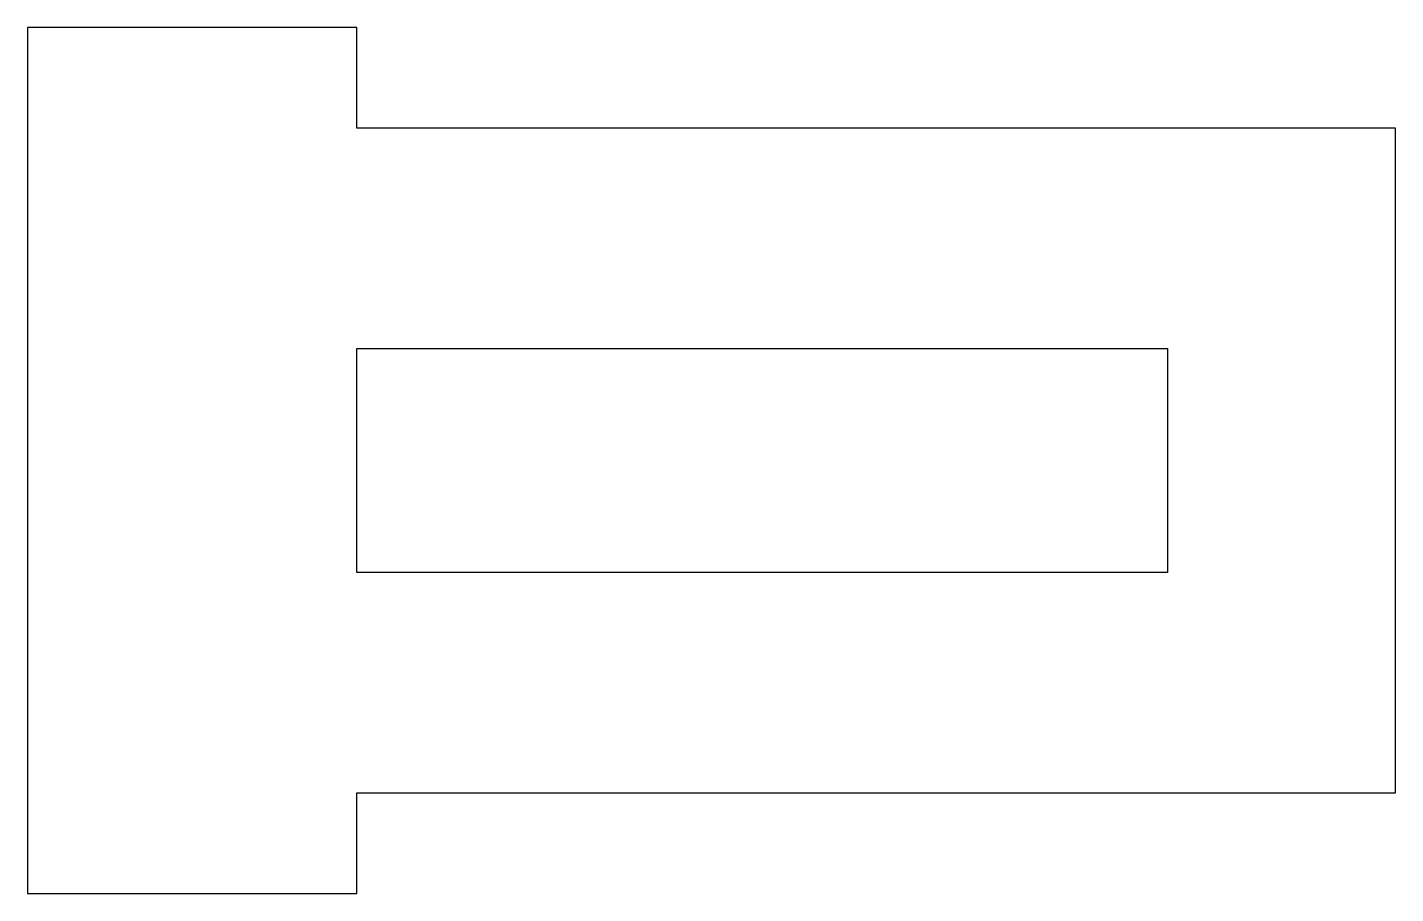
# Model space of a CAD drawing. Header units: millimetres. Extents: x -1.85 to 1.85, y -1.17 to 1.17.
import ezdxf

# ---------------------------------------------------------------- set-up
doc = ezdxf.new("R2010")
doc.units = ezdxf.units.MM
doc.layers.get('0').update_dxf_attribs({"linetype": 'CONTINUOUS'})

msp = doc.modelspace()

# ---------------------------------------------------------------- linework, layer by layer
for p, q in [((-0.9615, 1.1739), (-1.8547, 1.1739)), ((-1.8547, 1.1739), (-1.8547, -1.1739)), ((-0.9615, 0.9011), (-0.9615, 1.1739)), ((1.8547, 0.9011), (-0.9615, 0.9011)), ((1.8547, -0.9011), (1.8547, 0.9011)), ((-0.9615, -0.3034), (-0.9615, 0.3034)), ((-0.9615, 0.3034), (1.2363, 0.3034)), ((1.2363, 0.3034), (1.2363, -0.3034)), ((1.2363, -0.3034), (-0.9615, -0.3034)), ((-0.9615, -1.1739), (-0.9615, -0.9011)), ((-0.9615, -0.9011), (1.8547, -0.9011)), ((-1.8547, -1.1739), (-0.9615, -1.1739))]:
    msp.add_line(p, q)

doc.saveas('drawing.dxf')
